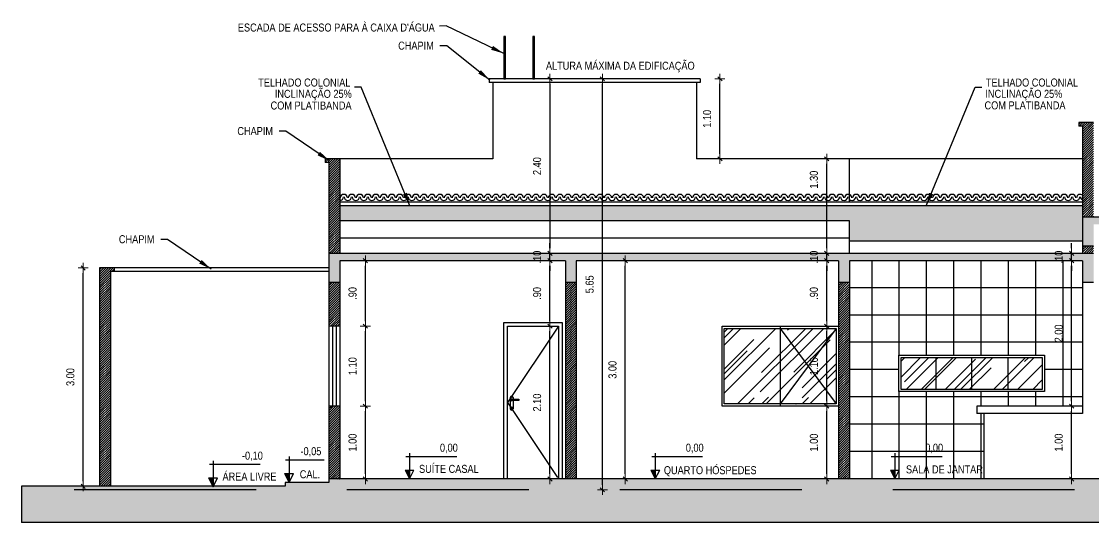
# Model space of a CAD drawing. Header units: millimetres. Extents: x -178 to 521, y -135 to 750.
# Drawn here: x 8.23 to 22.96, y 726.14 to 733.03 of the extents above; entities that cross this region are included whole.
import ezdxf
from ezdxf.enums import TextEntityAlignment as Align

# ---------------------------------------------------------------- set-up
doc = ezdxf.new("R2010")
doc.units = ezdxf.units.MM
doc.header["$LTSCALE"] = 20
doc.header["$MEASUREMENT"] = 0
doc.header["$PDSIZE"] = -5
doc.linetypes.add('CONTINU', pattern=[0])
doc.linetypes.add('HIDDEN2', pattern=[0.1875, 0.125, -0.0625])
doc.layers.get('0').update_dxf_attribs({"linetype": 'CONTINUOUS'})
doc.layers.get('Defpoints').update_dxf_attribs({"linetype": 'CONTINUOUS'})
for name, color, linetype in [('COTA', 7, 'CONTINUOUS'), ('COTAS', 7, 'CONTINUOUS'), ('E-hatch', 8, 'CONTINUOUS'), ('E-txt-g', 3, 'CONTINUOUS'), ('ESQUADRIA', 3, 'CONTINUOUS')]:
    doc.layers.add(name, color=color, linetype=linetype)
for name, color, linetype, lineweight in [('E-Cta-W', 7, 'CONTINUOUS', 20), ('E-Pen-C', 4, 'CONTINUOUS', 15), ('E-Pen-G', 3, 'CONTINUOUS', 30), ('E-Txt-W', 7, 'CONTINUOUS', 20)]:
    doc.layers.add(name, color=color, linetype=linetype, lineweight=lineweight)
doc.styles.add('F2', font='ARIALN.TTF')
doc.styles.add('REG60', font='romans.shx', dxfattribs={"width": 0.8, "height": 0.15})
doc.styles.add('REG80', font='romans.shx', dxfattribs={"width": 0.8, "height": 0.2})
doc.dimstyles.new('DIMENSION-1', dxfattribs={"dimtxt": 0.11, "dimasz": 0.07, "dimexe": 1, "dimexo": 0, "dimgap": 0.12, "dimtad": 1, "dimzin": 7, "dimdsep": 46, "dimtxsty": 'F2', "dimblk1": 'TRACO', "dimblk2": 'TRACO', "dimsah": 1, "dimcen": 1, "dimse1": 1, "dimse2": 1, "dimclrd": 256, "dimclre": 256, "dimclrt": 6, "dimadec": 0, "dimazin": 0, "dimtfac": 1, "dimtix": 1, "dimtmove": 2, "dimatfit": 3, "dimldrblk": 'TRACO', "dimfxl": 1, "dimtolj": 1, "dimtzin": 0, "dimarcsym": 0})
doc.dimstyles.get("Standard").update_dxf_attribs({"dimtxt": 0.18, "dimasz": 0.18, "dimexe": 0.18, "dimexo": 0.0625, "dimgap": 0.09, "dimtad": 0, "dimtih": 1, "dimtoh": 1, "dimdec": 4, "dimzin": 0, "dimdsep": 46, "dimtxsty": 'Standard', "dimcen": 0.09, "dimadec": 0, "dimazin": 0, "dimtfac": 1, "dimtdec": 4, "dimtofl": 0, "dimtmove": 0, "dimatfit": 3, "dimfxl": 1, "dimtolj": 1, "dimtzin": 0, "dimarcsym": 0})
pattern_1 = [(45, (80.6698, 0), (0.29698485, 0.7919596), [5.25, -0.7, 1.75, -0.35]), (45, (80.8752, 0.4529), (-0.57664558, 0.08167083), [1.05, -0.1155, 2.1, -0.2625]), (45, (80.58319, 0.3341), (1.1211178, 1.45275088), [2.8, -0.49, 1.4, -0.35])]

# ---------------------------------------------------------------- blocks, each defined once
blk = doc.blocks.new('TXT-AMB75')
at = {"layer": 'E-txt-g', "style": 'REG80', "width": 0.8, "flags": 8}
blk.add_attdef('TXT', text='', height=0.2, dxfattribs=at).set_placement((0.005, 0.296), align=Align.CENTER)
at = {"layer": 'E-Txt-W', "style": 'REG60', "width": 0.8, "flags": 8}
blk.add_attdef('TXT', text='', height=0.15, dxfattribs=at).set_placement((0.005, 0.027), align=Align.CENTER)
blk = doc.blocks.new('TRACO')
at = {"layer": 'E-Pen-C'}
for p, q in [((-1, 0), (1, 0)), ((0, 1), (0, -1))]:
    blk.add_line(p, q, dxfattribs=at)
at = {"layer": 'E-Pen-G'}
blk.add_line((-0.42, -0.42), (0.42, 0.42), dxfattribs=at)
blk = doc.blocks.new('*D609')
at = {"linetype": 'Continuous', "lineweight": -2}
blk.add_line((16.215, 726.663), (16.215, 732.173), dxfattribs=at)
at = {"layer": 'Defpoints', "color": 0, "linetype": 'Continuous'}
for p in [(16.215, 732.243), (17.559, 732.243), (34.304, 726.593)]:
    blk.add_point(p, dxfattribs=at)
at = {"linetype": 'Continuous', "lineweight": -2, "xscale": 0.07, "yscale": 0.07, "zscale": 0.07}
for p, rotation in [((16.215, 732.243), 90), ((16.215, 726.593), 270)]:
    blk.add_blockref('TRACO', p, dxfattribs=dict(at, rotation=rotation))
at = {"color": 6, "linetype": 'Continuous', "insert": (16.039, 729.418), "char_height": 0.11, "attachment_point": 5, "rotation": 90, "style": 'F2'}
blk.add_mtext('\\A1;5.65', dxfattribs=at)
blk = doc.blocks.new('*D610')
at = {"linetype": 'Continuous', "lineweight": -2}
blk.add_line((16.529, 726.813), (16.529, 729.673), dxfattribs=at)
at = {"layer": 'Defpoints', "color": 0, "linetype": 'Continuous'}
for p in [(15.855, 729.743), (16.529, 729.743), (15.855, 726.743)]:
    blk.add_point(p, dxfattribs=at)
at = {"linetype": 'Continuous', "lineweight": -2, "xscale": 0.07, "yscale": 0.07, "zscale": 0.07}
for p, rotation in [((16.529, 729.743), 90), ((16.529, 726.743), 270)]:
    blk.add_blockref('TRACO', p, dxfattribs=dict(at, rotation=rotation))
at = {"color": 6, "linetype": 'Continuous', "insert": (16.353, 728.243), "char_height": 0.11, "attachment_point": 5, "rotation": 90, "style": 'F2'}
blk.add_mtext('\\A1;3.00', dxfattribs=at)
blk = doc.blocks.new('*D611')
at = {"linetype": 'Continuous', "lineweight": -2}
blk.add_line((15.493, 726.813), (15.493, 728.773), dxfattribs=at)
at = {"layer": 'Defpoints', "color": 0, "linetype": 'Continuous'}
for p in [(15.493, 728.843), (15.609, 728.843), (15.609, 726.743)]:
    blk.add_point(p, dxfattribs=at)
at = {"linetype": 'Continuous', "lineweight": -2, "xscale": 0.07, "yscale": 0.07, "zscale": 0.07}
for p, rotation in [((15.493, 728.843), 90), ((15.493, 726.743), 270)]:
    blk.add_blockref('TRACO', p, dxfattribs=dict(at, rotation=rotation))
at = {"color": 6, "linetype": 'Continuous', "insert": (15.317, 727.793), "char_height": 0.11, "attachment_point": 5, "rotation": 90, "style": 'F2'}
blk.add_mtext('\\A1;2.10', dxfattribs=at)
blk = doc.blocks.new('*D612')
at = {"linetype": 'Continuous', "lineweight": -2}
blk.add_line((15.493, 728.913), (15.493, 729.673), dxfattribs=at)
at = {"layer": 'Defpoints', "color": 0, "linetype": 'Continuous'}
for p in [(15.493, 729.743), (15.705, 729.743), (15.609, 728.843)]:
    blk.add_point(p, dxfattribs=at)
at = {"linetype": 'Continuous', "lineweight": -2, "xscale": 0.07, "yscale": 0.07, "zscale": 0.07}
for p, rotation in [((15.493, 729.743), 90), ((15.493, 728.843), 270)]:
    blk.add_blockref('TRACO', p, dxfattribs=dict(at, rotation=rotation))
at = {"color": 6, "linetype": 'Continuous', "insert": (15.317, 729.293), "char_height": 0.11, "attachment_point": 5, "rotation": 90, "style": 'F2'}
blk.add_mtext('\\A1;.90', dxfattribs=at)
blk = doc.blocks.new('*D613')
at = {"linetype": 'Continuous', "lineweight": -2}
for p, q in [((15.493, 729.913), (15.493, 729.983)), ((15.493, 729.743), (15.493, 729.843)), ((15.493, 729.673), (15.493, 729.603))]:
    blk.add_line(p, q, dxfattribs=at)
at = {"layer": 'Defpoints', "color": 0, "linetype": 'Continuous'}
for p in [(15.493, 729.843), (15.705, 729.843), (15.705, 729.743)]:
    blk.add_point(p, dxfattribs=at)
at = {"linetype": 'Continuous', "lineweight": -2, "xscale": 0.07, "yscale": 0.07, "zscale": 0.07}
for p, rotation in [((15.493, 729.843), 270), ((15.493, 729.743), 90)]:
    blk.add_blockref('TRACO', p, dxfattribs=dict(at, rotation=rotation))
at = {"color": 6, "linetype": 'Continuous', "insert": (15.317, 729.793), "char_height": 0.11, "attachment_point": 5, "rotation": 90, "style": 'F2'}
blk.add_mtext('\\A1;.10', dxfattribs=at)
blk = doc.blocks.new('*D614')
at = {"linetype": 'Continuous', "lineweight": -2}
blk.add_line((12.957, 726.813), (12.957, 727.673), dxfattribs=at)
at = {"layer": 'Defpoints', "color": 0, "linetype": 'Continuous'}
for p in [(12.605, 727.743), (12.957, 727.743), (12.605, 726.743)]:
    blk.add_point(p, dxfattribs=at)
at = {"linetype": 'Continuous', "lineweight": -2, "xscale": 0.07, "yscale": 0.07, "zscale": 0.07}
for p, rotation in [((12.957, 727.743), 90), ((12.957, 726.743), 270)]:
    blk.add_blockref('TRACO', p, dxfattribs=dict(at, rotation=rotation))
at = {"color": 6, "linetype": 'Continuous', "insert": (12.781, 727.243), "char_height": 0.11, "attachment_point": 5, "rotation": 90, "style": 'F2'}
blk.add_mtext('\\A1;1.00', dxfattribs=at)
blk = doc.blocks.new('*D615')
at = {"linetype": 'Continuous', "lineweight": -2}
blk.add_line((12.957, 727.813), (12.957, 728.773), dxfattribs=at)
at = {"layer": 'Defpoints', "color": 0, "linetype": 'Continuous'}
for p in [(12.605, 728.843), (12.957, 728.843), (12.605, 727.743)]:
    blk.add_point(p, dxfattribs=at)
at = {"linetype": 'Continuous', "lineweight": -2, "xscale": 0.07, "yscale": 0.07, "zscale": 0.07}
for p, rotation in [((12.957, 728.843), 90), ((12.957, 727.743), 270)]:
    blk.add_blockref('TRACO', p, dxfattribs=dict(at, rotation=rotation))
at = {"color": 6, "linetype": 'Continuous', "insert": (12.781, 728.293), "char_height": 0.11, "attachment_point": 5, "rotation": 90, "style": 'F2'}
blk.add_mtext('\\A1;1.10', dxfattribs=at)
blk = doc.blocks.new('*D616')
at = {"linetype": 'Continuous', "lineweight": -2}
blk.add_line((12.957, 728.913), (12.957, 729.673), dxfattribs=at)
at = {"layer": 'Defpoints', "color": 0, "linetype": 'Continuous'}
for p in [(12.605, 729.743), (12.957, 729.743), (12.605, 728.843)]:
    blk.add_point(p, dxfattribs=at)
at = {"linetype": 'Continuous', "lineweight": -2, "xscale": 0.07, "yscale": 0.07, "zscale": 0.07}
for p, rotation in [((12.957, 729.743), 90), ((12.957, 728.843), 270)]:
    blk.add_blockref('TRACO', p, dxfattribs=dict(at, rotation=rotation))
at = {"color": 6, "linetype": 'Continuous', "insert": (12.781, 729.293), "char_height": 0.11, "attachment_point": 5, "rotation": 90, "style": 'F2'}
blk.add_mtext('\\A1;.90', dxfattribs=at)
blk = doc.blocks.new('*D617')
at = {"linetype": 'Continuous', "lineweight": -2}
blk.add_line((9.078, 726.713), (9.078, 729.573), dxfattribs=at)
at = {"layer": 'Defpoints', "color": 0, "linetype": 'Continuous'}
for p in [(9.078, 729.643), (9.304, 729.643), (9.304, 726.643)]:
    blk.add_point(p, dxfattribs=at)
at = {"linetype": 'Continuous', "lineweight": -2, "xscale": 0.07, "yscale": 0.07, "zscale": 0.07}
for p, rotation in [((9.078, 729.643), 90), ((9.078, 726.643), 270)]:
    blk.add_blockref('TRACO', p, dxfattribs=dict(at, rotation=rotation))
at = {"color": 6, "linetype": 'Continuous', "insert": (8.902, 728.143), "char_height": 0.11, "attachment_point": 5, "rotation": 90, "style": 'F2'}
blk.add_mtext('\\A1;3.00', dxfattribs=at)
blk = doc.blocks.new('*D618')
at = {"linetype": 'Continuous', "lineweight": -2}
blk.add_line((17.829, 731.213), (17.829, 732.173), dxfattribs=at)
at = {"layer": 'Defpoints', "color": 0, "linetype": 'Continuous'}
for p in [(17.509, 732.243), (17.829, 732.243), (17.509, 731.143)]:
    blk.add_point(p, dxfattribs=at)
at = {"linetype": 'Continuous', "lineweight": -2, "xscale": 0.07, "yscale": 0.07, "zscale": 0.07}
for p, rotation in [((17.829, 732.243), 90), ((17.829, 731.143), 270)]:
    blk.add_blockref('TRACO', p, dxfattribs=dict(at, rotation=rotation))
at = {"color": 6, "linetype": 'Continuous', "insert": (17.653, 731.693), "char_height": 0.11, "attachment_point": 5, "rotation": 90, "style": 'F2'}
blk.add_mtext('\\A1;1.10', dxfattribs=at)
blk = doc.blocks.new('*D619')
at = {"linetype": 'Continuous', "lineweight": -2}
blk.add_line((19.297, 726.813), (19.297, 727.673), dxfattribs=at)
at = {"layer": 'Defpoints', "color": 0, "linetype": 'Continuous'}
for p in [(19.297, 727.743), (19.458, 727.743), (19.458, 726.743)]:
    blk.add_point(p, dxfattribs=at)
at = {"linetype": 'Continuous', "lineweight": -2, "xscale": 0.07, "yscale": 0.07, "zscale": 0.07}
for p, rotation in [((19.297, 727.743), 90), ((19.297, 726.743), 270)]:
    blk.add_blockref('TRACO', p, dxfattribs=dict(at, rotation=rotation))
at = {"color": 6, "linetype": 'Continuous', "insert": (19.121, 727.243), "char_height": 0.11, "attachment_point": 5, "rotation": 90, "style": 'F2'}
blk.add_mtext('\\A1;1.00', dxfattribs=at)
blk = doc.blocks.new('*D620')
at = {"linetype": 'Continuous', "lineweight": -2}
blk.add_line((19.297, 727.813), (19.297, 728.773), dxfattribs=at)
at = {"layer": 'Defpoints', "color": 0, "linetype": 'Continuous'}
for p in [(19.297, 728.843), (19.513, 728.843), (19.458, 727.743)]:
    blk.add_point(p, dxfattribs=at)
at = {"linetype": 'Continuous', "lineweight": -2, "xscale": 0.07, "yscale": 0.07, "zscale": 0.07}
for p, rotation in [((19.297, 728.843), 90), ((19.297, 727.743), 270)]:
    blk.add_blockref('TRACO', p, dxfattribs=dict(at, rotation=rotation))
at = {"color": 6, "linetype": 'Continuous', "insert": (19.121, 728.293), "char_height": 0.11, "attachment_point": 5, "rotation": 90, "style": 'F2'}
blk.add_mtext('\\A1;1.10', dxfattribs=at)
blk = doc.blocks.new('*D621')
at = {"linetype": 'Continuous', "lineweight": -2}
blk.add_line((19.297, 728.913), (19.297, 729.673), dxfattribs=at)
at = {"layer": 'Defpoints', "color": 0, "linetype": 'Continuous'}
for p in [(19.297, 729.743), (19.458, 729.743), (19.513, 728.843)]:
    blk.add_point(p, dxfattribs=at)
at = {"linetype": 'Continuous', "lineweight": -2, "xscale": 0.07, "yscale": 0.07, "zscale": 0.07}
for p, rotation in [((19.297, 729.743), 90), ((19.297, 728.843), 270)]:
    blk.add_blockref('TRACO', p, dxfattribs=dict(at, rotation=rotation))
at = {"color": 6, "linetype": 'Continuous', "insert": (19.121, 729.293), "char_height": 0.11, "attachment_point": 5, "rotation": 90, "style": 'F2'}
blk.add_mtext('\\A1;.90', dxfattribs=at)
blk = doc.blocks.new('*D622')
at = {"linetype": 'Continuous', "lineweight": -2}
for p, q in [((19.297, 729.913), (19.297, 729.983)), ((19.297, 729.743), (19.297, 729.843)), ((19.297, 729.673), (19.297, 729.603))]:
    blk.add_line(p, q, dxfattribs=at)
at = {"layer": 'Defpoints', "color": 0, "linetype": 'Continuous'}
for p in [(19.297, 729.843), (19.458, 729.843), (19.458, 729.743)]:
    blk.add_point(p, dxfattribs=at)
at = {"linetype": 'Continuous', "lineweight": -2, "xscale": 0.07, "yscale": 0.07, "zscale": 0.07}
for p, rotation in [((19.297, 729.843), 270), ((19.297, 729.743), 90)]:
    blk.add_blockref('TRACO', p, dxfattribs=dict(at, rotation=rotation))
at = {"color": 6, "linetype": 'Continuous', "insert": (19.121, 729.793), "char_height": 0.11, "attachment_point": 5, "rotation": 90, "style": 'F2'}
blk.add_mtext('\\A1;.10', dxfattribs=at)
blk = doc.blocks.new('*D623')
at = {"linetype": 'Continuous', "lineweight": -2}
blk.add_line((19.297, 729.913), (19.297, 731.073), dxfattribs=at)
at = {"layer": 'Defpoints', "color": 0, "linetype": 'Continuous'}
for p in [(19.297, 731.143), (19.608, 731.143), (19.458, 729.843)]:
    blk.add_point(p, dxfattribs=at)
at = {"linetype": 'Continuous', "lineweight": -2, "xscale": 0.07, "yscale": 0.07, "zscale": 0.07}
for p, rotation in [((19.297, 731.143), 90), ((19.297, 729.843), 270)]:
    blk.add_blockref('TRACO', p, dxfattribs=dict(at, rotation=rotation))
at = {"color": 6, "linetype": 'Continuous', "insert": (19.121, 730.857), "char_height": 0.11, "attachment_point": 5, "rotation": 90, "style": 'F2'}
blk.add_mtext('\\A1;1.30', dxfattribs=at)
blk = doc.blocks.new('*D624')
at = {"linetype": 'Continuous', "lineweight": -2}
blk.add_line((22.662, 726.813), (22.662, 727.673), dxfattribs=at)
at = {"layer": 'Defpoints', "color": 0, "linetype": 'Continuous'}
for p in [(22.662, 727.743), (22.715, 727.743), (22.715, 726.743)]:
    blk.add_point(p, dxfattribs=at)
at = {"linetype": 'Continuous', "lineweight": -2, "xscale": 0.07, "yscale": 0.07, "zscale": 0.07}
for p, rotation in [((22.662, 727.743), 90), ((22.662, 726.743), 270)]:
    blk.add_blockref('TRACO', p, dxfattribs=dict(at, rotation=rotation))
at = {"color": 6, "linetype": 'Continuous', "insert": (22.486, 727.243), "char_height": 0.11, "attachment_point": 5, "rotation": 90, "style": 'F2'}
blk.add_mtext('\\A1;1.00', dxfattribs=at)
blk = doc.blocks.new('*D625')
at = {"linetype": 'Continuous', "lineweight": -2}
blk.add_line((22.662, 727.813), (22.662, 729.673), dxfattribs=at)
at = {"layer": 'Defpoints', "color": 0, "linetype": 'Continuous'}
for p in [(22.662, 729.743), (22.814, 729.743), (22.715, 727.743)]:
    blk.add_point(p, dxfattribs=at)
at = {"linetype": 'Continuous', "lineweight": -2, "xscale": 0.07, "yscale": 0.07, "zscale": 0.07}
for p, rotation in [((22.662, 729.743), 90), ((22.662, 727.743), 270)]:
    blk.add_blockref('TRACO', p, dxfattribs=dict(at, rotation=rotation))
at = {"color": 6, "linetype": 'Continuous', "insert": (22.486, 728.743), "char_height": 0.11, "attachment_point": 5, "rotation": 90, "style": 'F2'}
blk.add_mtext('\\A1;2.00', dxfattribs=at)
blk = doc.blocks.new('*D626')
at = {"linetype": 'Continuous', "lineweight": -2}
for p, q in [((22.662, 729.913), (22.662, 729.983)), ((22.662, 729.743), (22.662, 729.843)), ((22.662, 729.673), (22.662, 729.603))]:
    blk.add_line(p, q, dxfattribs=at)
at = {"layer": 'Defpoints', "color": 0, "linetype": 'Continuous'}
for p in [(22.662, 729.843), (22.814, 729.843), (22.814, 729.743)]:
    blk.add_point(p, dxfattribs=at)
at = {"linetype": 'Continuous', "lineweight": -2, "xscale": 0.07, "yscale": 0.07, "zscale": 0.07}
for p, rotation in [((22.662, 729.843), 270), ((22.662, 729.743), 90)]:
    blk.add_blockref('TRACO', p, dxfattribs=dict(at, rotation=rotation))
at = {"color": 6, "linetype": 'Continuous', "insert": (22.486, 729.793), "char_height": 0.11, "attachment_point": 5, "rotation": 90, "style": 'F2'}
blk.add_mtext('\\A1;.10', dxfattribs=at)
blk = doc.blocks.new('*D627')
at = {"linetype": 'Continuous', "lineweight": -2}
blk.add_line((23.277, 726.813), (23.277, 729.673), dxfattribs=at)
at = {"layer": 'Defpoints', "color": 0, "linetype": 'Continuous'}
for p in [(22.814, 729.743), (23.277, 729.743), (22.964, 726.743)]:
    blk.add_point(p, dxfattribs=at)
at = {"linetype": 'Continuous', "lineweight": -2, "xscale": 0.07, "yscale": 0.07, "zscale": 0.07}
for p, rotation in [((23.277, 729.743), 90), ((23.277, 726.743), 270)]:
    blk.add_blockref('TRACO', p, dxfattribs=dict(at, rotation=rotation))
at = {"color": 6, "linetype": 'Continuous', "insert": (23.101, 728.243), "char_height": 0.11, "attachment_point": 5, "rotation": 90, "style": 'F2'}
blk.add_mtext('\\A1;3.00', dxfattribs=at)
blk = doc.blocks.new('*D628')
at = {"linetype": 'Continuous', "lineweight": -2}
for p, q in [((23.277, 729.913), (23.277, 729.983)), ((23.277, 729.743), (23.277, 729.843)), ((23.277, 729.673), (23.277, 729.603))]:
    blk.add_line(p, q, dxfattribs=at)
at = {"layer": 'Defpoints', "color": 0, "linetype": 'Continuous'}
for p in [(22.964, 729.843), (23.277, 729.843), (22.814, 729.743)]:
    blk.add_point(p, dxfattribs=at)
at = {"linetype": 'Continuous', "lineweight": -2, "xscale": 0.07, "yscale": 0.07, "zscale": 0.07}
for p, rotation in [((23.277, 729.843), 270), ((23.277, 729.743), 90)]:
    blk.add_blockref('TRACO', p, dxfattribs=dict(at, rotation=rotation))
at = {"color": 6, "linetype": 'Continuous', "insert": (23.101, 729.793), "char_height": 0.11, "attachment_point": 5, "rotation": 90, "style": 'F2'}
blk.add_mtext('\\A1;.10', dxfattribs=at)
blk = doc.blocks.new('*D640')
at = {"linetype": 'Continuous', "lineweight": -2}
blk.add_line((15.493, 732.173), (15.493, 729.913), dxfattribs=at)
at = {"layer": 'Defpoints', "color": 0, "linetype": 'Continuous'}
for p in [(15.118, 732.243), (15.118, 729.843), (15.493, 729.843)]:
    blk.add_point(p, dxfattribs=at)
at = {"linetype": 'Continuous', "lineweight": -2, "xscale": 0.07, "yscale": 0.07, "zscale": 0.07}
for p, rotation in [((15.493, 732.243), 90), ((15.493, 729.843), 270)]:
    blk.add_blockref('TRACO', p, dxfattribs=dict(at, rotation=rotation))
at = {"color": 6, "linetype": 'Continuous', "insert": (15.317, 731.043), "char_height": 0.11, "attachment_point": 5, "rotation": 90, "style": 'F2'}
blk.add_mtext('\\A1;2.40', dxfattribs=at)

msp = doc.modelspace()

# ---------------------------------------------------------------- hatches: boundary and pattern name
at = {"linetype": 'Continuous'}
h = msp.add_hatch(dxfattribs=at)
h.set_pattern_fill('TROOF1', color=8, scale=0.15, style=0, pattern_type=2)
h.set_pattern_definition([(0, (80.6698, 40.52191), (0.15, 0.15), [0.048, -0.102]), (125.2176, (80.813806, 40.536909), (1.05000017453, -1.49999987498), [0.03121305, -3.0900849]), (160.71, (80.795806, 40.562409), (2.550000777635, -0.8999979741), [0.0317844, -3.1466586]), (199.29, (80.765806, 40.572909), (-2.550000777635, -0.8999979741), [0.0317844, -3.1466586]), (234.7824, (80.735806, 40.562409), (-1.05000017453, -1.49999987498), [0.03121305, -3.0900849]), (270, (80.7178, 40.53691), (0.15, -0.15), [0.015, -0.135]), (90, (80.8138, 40.52191), (-0.15, 0.15), [0.015, -0.135]), (0, (80.6698, 40.52791), (0.15, 0.15), [0.042, -0.108]), (126.3844, (80.819806, 40.539909), (1.650001937525, -2.24999858293), [0.0354012, -3.50472585]), (162.3499, (80.798806, 40.568409), (-2.850000422915, 0.899998778574), [0.0346302, -3.42838875]), (197.6501, (80.765806, 40.578909), (2.850000422915, 0.899998778574), [0.0346302, -3.42838875]), (233.6156, (80.732806, 40.568409), (-1.650001937525, -2.24999858293), [0.0354012, -3.50472585]), (270, (80.7118, 40.53991), (0.15, -0.15), [0.012, -0.138]), (90, (80.8198, 40.52791), (-0.15, 0.15), [0.012, -0.138]), (0, (80.8138, 40.52791), (0.15, 0.15), [0.006, -0.144]), (87.3974, (80.711806, 40.539909), (-0.1500021288, -3.14999989794), [0.13213635, -3.17127105]), (92.6026, (80.819806, 40.539909), (-0.1500021288, 3.14999989794), [0.13213635, -3.17127105]), (0, (80.8138, 40.52191), (0.15, 0.15), [0.006, -0.144])])
h.paths.add_polyline_path([(12.605, 730.499), (12.605, 730.289), (19.608, 730.289), (19.608, 730.012), (22.814, 730.012), (22.814, 730.499)])
h = msp.add_hatch()
h.set_pattern_fill('ANSI37,_O', color=8, scale=3, angle=45)
h.set_pattern_definition([(90, (80.6698, 0), (-0.375, 6e-17), []), (180, (80.6698, 0), (-6e-17, -0.375), [])])
h.paths.add_polyline_path([(19.608, 729.743), (19.608, 726.743), (20.233, 726.743), (20.172, 726.865), (20.294, 726.865), (20.233, 726.743), (21.458, 726.743), (21.458, 727.643), (21.358, 727.643), (21.358, 727.743), (22.814, 727.743), (22.814, 729.443), (22.814, 729.743)])
h.paths.add_polyline_path([(22.289, 728.443), (22.289, 727.943), (20.289, 727.943), (20.289, 728.443)], flags=16)
h.paths.add_polyline_path([(22.259, 728.413), (22.259, 727.973), (20.319, 727.973), (20.319, 728.413)], flags=0)
at = {"layer": 'COTA', "linetype": 'Continuous'}
h = msp.add_hatch(dxfattribs=at)
h.set_pattern_fill('AR-RROOF', color=8, scale=0.35, angle=45, style=0)
h.set_pattern_definition(pattern_1)
h.paths.add_polyline_path([(18.658, 728.813), (17.888, 728.813), (17.888, 727.773), (18.658, 727.773)])
h.paths.add_polyline_path([(18.658, 727.773), (19.428, 727.773), (19.428, 728.813), (18.658, 728.813)])
h = msp.add_hatch(dxfattribs=at)
h.set_pattern_fill('AR-RROOF', color=8, scale=0.35, angle=45, style=0)
h.set_pattern_definition(pattern_1)
h.paths.add_polyline_path([(20.319, 728.413), (22.259, 728.413), (22.259, 727.973), (20.319, 727.973)])
at = {"layer": 'COTAS', "linetype": 'CONTINU'}
h = msp.add_hatch(dxfattribs=at)
h.set_pattern_fill('ANSI38', color=8, scale=0.25, style=0)
h.set_pattern_definition([(45, (80.669806, 0), (-0.0220970869, 0.0220970869), []), (135, (80.669806, 0), (-0.0662912607, 0.0220970869), [0.078125, -0.046875])])
h.paths.add_polyline_path([(12.455, 726.743), (12.455, 726.693), (11.855, 726.693), (11.855, 726.643), (10.867, 726.643), (10.863, 726.635), (10.858, 726.643), (8.23, 726.643), (8.23, 726.143), (37.868, 726.143), (37.868, 726.495, 0.012456), (36.804, 726.443), (36.804, 726.593), (33.954, 726.593), (33.954, 726.643), (31.068, 726.643), (31.064, 726.635), (31.06, 726.643), (30.564, 726.643), (30.564, 726.693), (29.964, 726.693), (29.964, 726.743)])
at = {"layer": 'E-hatch'}
h = msp.add_hatch(dxfattribs=at)
h.set_pattern_fill('ANSI31', color=256, scale=0.18, style=0)
h.set_pattern_definition([(45, (80.669806, 40.52191), (-0.0159099026, 0.0159099026), [])])
h.paths.add_polyline_path([(12.455, 728.843), (12.605, 728.843), (12.605, 729.443), (12.455, 729.443)])
h.paths.add_polyline_path([(9.304, 726.643), (9.454, 726.643), (9.454, 729.593), (9.504, 729.593), (9.504, 729.643), (9.304, 729.643)])
h.paths.add_polyline_path([(12.605, 727.743), (12.455, 727.743), (12.455, 726.743), (12.605, 726.743)])
h.paths.add_polyline_path([(15.855, 729.443), (15.705, 729.443), (15.705, 726.743), (15.855, 726.743)])
h.paths.add_polyline_path([(19.458, 726.743), (19.608, 726.743), (19.608, 729.443), (19.458, 729.443)])
h.paths.add_polyline_path([(22.964, 729.843), (22.964, 729.943), (22.814, 729.943), (22.814, 729.843)])
h.paths.add_polyline_path([(26.464, 729.943), (26.464, 729.843), (26.614, 729.843), (26.614, 729.943)])
h.paths.add_polyline_path([(26.464, 728.843), (26.614, 728.843), (26.614, 729.443), (26.464, 729.443)])
h.paths.add_polyline_path([(29.964, 729.443), (29.814, 729.443), (29.814, 726.743), (29.964, 726.743)])
h.paths.add_polyline_path([(30.014, 730.796), (30.014, 730.846), (29.814, 730.846), (29.814, 729.843), (29.964, 729.843), (29.964, 730.796)])
h.paths.add_polyline_path([(26.664, 731.593), (26.664, 731.643), (26.464, 731.643), (26.464, 730.343), (26.614, 730.343), (26.614, 731.593)])
h.paths.add_polyline_path([(22.764, 731.643), (22.764, 731.593), (22.814, 731.593), (22.814, 730.343), (22.964, 730.343), (22.964, 731.643)])
h.paths.add_polyline_path([(12.405, 731.143), (12.405, 731.093), (12.455, 731.093), (12.455, 729.843), (12.605, 729.843), (12.605, 731.143)])
h = msp.add_hatch(dxfattribs=at)
h.set_pattern_fill('ANSI38', color=256, scale=0.18, style=0)
h.set_pattern_definition([(45, (80.669806, 40.52191), (-0.0159099026, 0.0159099026), []), (135, (80.669806, 40.52191), (-0.0477297077, 0.0159099026), [0.05625, -0.03375])])
h.paths.add_polyline_path([(22.964, 730.243), (26.464, 730.243), (26.464, 729.943), (26.614, 729.943), (26.614, 730.343), (22.814, 730.343), (22.814, 729.943), (22.964, 729.943)])
h.paths.add_polyline_path([(22.964, 729.843), (12.455, 729.843), (12.455, 729.443), (12.605, 729.443), (12.605, 729.743), (15.705, 729.743), (15.705, 729.443), (15.855, 729.443), (15.855, 729.743), (19.458, 729.743), (19.458, 729.443), (19.608, 729.443), (19.608, 729.743), (22.814, 729.743), (22.814, 729.443), (22.964, 729.443)])
h.paths.add_polyline_path([(26.614, 729.743), (29.814, 729.743), (29.814, 729.443), (29.964, 729.443), (29.964, 729.843), (26.464, 729.843), (26.464, 729.443), (26.614, 729.443)])

# ---------------------------------------------------------------- linework, layer by layer
at = {"color": 6, "linetype": 'Continuous'}
for p, q in [((17.559, 732.243), (14.659, 732.243)), ((14.659, 732.243), (14.659, 732.193)), ((17.559, 732.193), (14.659, 732.193)), ((14.709, 732.193), (14.709, 731.143)), ((17.509, 732.193), (17.509, 731.143)), ((17.559, 732.243), (17.559, 732.193)), ((14.709, 731.143), (12.605, 731.143)), ((19.608, 731.143), (17.509, 731.143)), ((19.608, 730.548), (19.608, 731.143)), ((22.814, 730.548), (12.605, 730.548)), ((22.814, 730.499), (12.605, 730.499)), ((19.608, 730.289), (12.605, 730.289)), ((19.608, 729.843), (19.608, 730.289)), ((19.608, 730.052), (12.605, 730.052)), ((22.814, 729.443), (22.814, 727.643)), ((22.814, 727.743), (21.358, 727.743)), ((21.358, 727.743), (21.358, 727.643)), ((22.814, 727.643), (21.358, 727.643)), ((21.458, 727.643), (21.458, 726.743))]:
    msp.add_line(p, q, dxfattribs=at)
at = {"color": 5, "linetype": 'Continuous'}
for p, q in [((22.964, 731.643), (22.764, 731.643)), ((22.764, 731.643), (22.764, 731.593)), ((22.814, 731.593), (22.764, 731.593)), ((22.964, 731.643), (22.814, 731.643)), ((22.814, 731.593), (22.814, 729.843)), ((12.605, 731.143), (12.405, 731.143)), ((12.405, 731.143), (12.405, 731.093)), ((12.605, 731.143), (12.605, 729.843)), ((12.455, 731.093), (12.405, 731.093)), ((12.455, 731.093), (12.455, 728.843)), ((26.614, 730.343), (22.814, 730.343)), ((22.964, 729.843), (12.455, 729.843)), ((22.964, 729.943), (22.814, 729.943)), ((12.605, 729.743), (12.605, 728.843)), ((15.705, 729.743), (12.605, 729.743)), ((15.705, 729.743), (15.705, 726.743)), ((15.855, 729.743), (15.855, 726.743)), ((19.458, 729.743), (15.855, 729.743)), ((19.458, 729.743), (19.458, 726.743)), ((19.608, 729.743), (19.608, 726.743)), ((22.814, 729.743), (19.608, 729.743)), ((22.814, 729.743), (22.814, 729.443)), ((9.304, 729.643), (9.304, 726.643)), ((9.454, 729.643), (9.304, 729.643)), ((9.504, 729.643), (9.304, 729.643)), ((9.454, 729.593), (9.454, 726.643)), ((9.504, 729.593), (9.454, 729.593)), ((9.504, 729.643), (9.504, 729.593)), ((12.605, 729.443), (12.455, 729.443)), ((15.855, 729.443), (15.705, 729.443)), ((19.608, 729.443), (19.458, 729.443)), ((22.964, 729.443), (22.814, 729.443)), ((12.605, 728.843), (12.455, 728.843)), ((12.455, 727.743), (12.455, 726.743)), ((12.605, 727.743), (12.455, 727.743)), ((12.605, 727.743), (12.605, 726.743))]:
    msp.add_line(p, q, dxfattribs=at)
at = {"color": 7, "linetype": 'Continuous'}
for p, q in [((22.814, 731.143), (19.608, 731.143)), ((22.814, 730.012), (19.608, 730.012)), ((12.505, 728.843), (12.505, 727.743)), ((12.555, 728.843), (12.555, 727.743))]:
    msp.add_line(p, q, dxfattribs=at)
at = {"color": 8, "linetype": 'Continuous'}
for p, q in [((12.455, 729.643), (9.454, 729.643)), ((12.455, 729.593), (9.454, 729.593)), ((12.455, 728.843), (12.455, 727.743)), ((12.605, 728.843), (12.605, 727.743)), ((18.658, 728.843), (18.658, 727.743)), ((20.797, 728.413), (20.797, 727.973)), ((21.289, 728.413), (21.289, 727.973)), ((21.785, 728.413), (21.785, 727.973)), ((8.23, 726.643), (8.23, 726.143))]:
    msp.add_line(p, q, dxfattribs=at)
at = {"color": 8, "linetype": 'HIDDEN2'}
for p, q in [((19.428, 728.813), (18.658, 727.773)), ((18.658, 728.813), (19.428, 727.773)), ((33.954, 726.593), (8.23, 726.593))]:
    msp.add_line(p, q, dxfattribs=at)
at = {"color": 8}
for p, q in [((14.947, 727.862), (14.947, 727.705)), ((14.987, 727.862), (14.987, 727.839)), ((14.987, 727.819), (14.987, 727.705)), ((14.957, 727.722), (14.977, 727.722)), ((14.967, 727.712), (14.967, 727.732))]:
    msp.add_line(p, q, dxfattribs=at)
for p, q in [((11.908, 727.05), (11.908, 726.695)), ((13.514, 727.052), (14.213, 727.052)), ((13.563, 727.098), (13.563, 726.743)), ((16.892, 727.052), (17.591, 727.052)), ((16.941, 727.098), (16.941, 726.743)), ((20.184, 727.052), (20.883, 727.052)), ((20.233, 727.098), (20.233, 726.743)), ((10.813, 726.944), (11.512, 726.944)), ((10.863, 726.99), (10.863, 726.635)), ((11.859, 727.004), (12.39, 727.004)), ((13.502, 726.865), (13.563, 726.743)), ((13.502, 726.865), (13.624, 726.865)), ((13.563, 726.743), (13.624, 726.865)), ((16.88, 726.865), (16.941, 726.743)), ((16.88, 726.865), (17.002, 726.865)), ((16.941, 726.743), (17.002, 726.865)), ((20.172, 726.865), (20.233, 726.743)), ((20.172, 726.865), (20.294, 726.865)), ((20.233, 726.743), (20.294, 726.865)), ((10.802, 726.756), (10.863, 726.635)), ((10.802, 726.756), (10.923, 726.756)), ((10.863, 726.635), (10.923, 726.756)), ((11.847, 726.817), (11.908, 726.695)), ((11.847, 726.817), (11.969, 726.817)), ((11.908, 726.695), (11.969, 726.817))]:
    msp.add_line(p, q)
at = {"color": 1, "linetype": 'Continuous'}
for p, q in [((29.964, 726.743), (12.455, 726.743)), ((12.455, 726.743), (12.455, 726.693)), ((11.855, 726.643), (8.23, 726.643)), ((11.855, 726.693), (11.855, 726.643)), ((12.455, 726.693), (11.855, 726.693))]:
    msp.add_line(p, q, dxfattribs=at)
at = {"color": 8, "linetype": 'Continuous'}
for points in [[(14.859, 732.243), (14.881, 732.243), (14.881, 732.826), (14.859, 732.826)], [(15.26, 732.243), (15.282, 732.243), (15.282, 732.826), (15.26, 732.826)], [(14.909, 728.843), (15.609, 728.843), (15.609, 726.743), (14.909, 726.743)], [(17.858, 728.843), (19.458, 728.843), (19.458, 727.743), (17.858, 727.743)], [(17.888, 728.813), (19.428, 728.813), (19.428, 727.773), (17.888, 727.773)], [(20.289, 728.443), (22.289, 728.443), (22.289, 727.943), (20.289, 727.943)], [(20.319, 728.413), (22.259, 728.413), (22.259, 727.973), (20.319, 727.973)]]:
    msp.add_lwpolyline(points, close=True, dxfattribs=at)
msp.add_lwpolyline([(14.859, 726.743), (14.859, 728.893), (15.659, 728.893), (15.659, 726.743)], dxfattribs=at)
at = {"color": 8, "linetype": 'HIDDEN2', "flags": 128}
msp.add_lwpolyline([(15.609, 728.843), (14.909, 727.793), (15.609, 726.743)], dxfattribs=at)
at = {"color": 8}
msp.add_lwpolyline([(14.967, 727.839), (15.067, 727.839), (15.067, 727.819), (14.967, 727.819, -1)], format="xyb", close=True, dxfattribs=at)
msp.add_circle((14.967, 727.722), 0.01, dxfattribs=at)
for centre, radius, start, end in [((14.967, 727.859), 0.0201, 6.4232, 173.5768), ((14.967, 727.829), 0.012, 56.4427, 303.5573), ((14.967, 727.707), 0.0201, 186.4232, 353.5768)]:
    msp.add_arc(centre, radius, start, end, dxfattribs=at)
for points in [[(13.502, 726.865), (13.563, 726.865), (13.563, 726.743)], [(16.88, 726.865), (16.941, 726.865), (16.941, 726.743)], [(20.172, 726.865), (20.233, 726.865), (20.233, 726.743)], [(10.802, 726.756), (10.863, 726.756), (10.863, 726.635)], [(11.847, 726.817), (11.908, 726.817), (11.908, 726.695)]]:
    msp.add_solid(points)
at = {"layer": 'COTAS', "color": 8, "linetype": 'CONTINU'}
msp.add_line((37.863, 726.143), (8.23, 726.143), dxfattribs=at)
at = {"layer": 'ESQUADRIA', "color": 7}
for centre, start, end in [((12.605, 730.62), 270, 0), ((12.661, 730.605), 0, 180), ((12.715, 730.62), 180, 0), ((12.771, 730.605), 0, 180), ((12.825, 730.62), 180, 0), ((12.881, 730.605), 0, 180), ((12.935, 730.62), 180, 0), ((12.991, 730.605), 0, 180), ((13.045, 730.62), 180, 0), ((13.101, 730.605), 0, 180), ((13.155, 730.62), 180, 0), ((13.211, 730.605), 0, 180), ((13.265, 730.62), 180, 0), ((13.321, 730.605), 0, 180), ((13.375, 730.62), 180, 0), ((13.431, 730.605), 0, 180), ((13.485, 730.62), 180, 0), ((13.541, 730.605), 0, 180), ((13.595, 730.62), 180, 0), ((13.651, 730.605), 0, 180), ((13.705, 730.62), 180, 0), ((13.761, 730.605), 0, 180), ((13.815, 730.62), 180, 0), ((13.871, 730.605), 0, 180), ((13.925, 730.62), 180, 0), ((13.981, 730.605), 0, 180), ((14.035, 730.62), 180, 0), ((14.091, 730.605), 0, 180), ((14.145, 730.62), 180, 0), ((14.201, 730.605), 0, 180), ((14.255, 730.62), 180, 0), ((14.255, 730.62), 270, 0), ((14.311, 730.605), 0, 180), ((14.311, 730.605), 0, 180), ((14.365, 730.62), 180, 0), ((14.421, 730.605), 0, 180), ((14.475, 730.62), 180, 0), ((14.531, 730.605), 0, 180), ((14.585, 730.62), 180, 0), ((14.641, 730.605), 0, 180), ((14.695, 730.62), 180, 0), ((14.751, 730.605), 0, 180), ((14.805, 730.62), 180, 0), ((14.861, 730.605), 0, 180), ((14.915, 730.62), 180, 0), ((14.971, 730.605), 0, 180), ((15.025, 730.62), 180, 0), ((15.081, 730.605), 0, 180), ((15.135, 730.62), 180, 0), ((15.191, 730.605), 0, 180), ((15.245, 730.62), 180, 0), ((15.301, 730.605), 0, 180), ((15.355, 730.62), 180, 0), ((15.355, 730.62), 180, 0), ((15.411, 730.605), 0, 180), ((15.411, 730.605), 0, 180), ((15.465, 730.62), 180, 0), ((15.521, 730.605), 0, 180), ((15.575, 730.62), 180, 0), ((15.631, 730.605), 0, 180), ((15.685, 730.62), 180, 0), ((15.741, 730.605), 0, 180), ((15.795, 730.62), 180, 0), ((15.851, 730.605), 0, 180), ((15.905, 730.62), 180, 0), ((15.961, 730.605), 0, 180), ((16.015, 730.62), 180, 0), ((16.015, 730.62), 270, 0), ((16.071, 730.605), 0, 180), ((16.071, 730.605), 0, 180), ((16.125, 730.62), 180, 0), ((16.181, 730.605), 0, 180), ((16.235, 730.62), 180, 0), ((16.291, 730.605), 0, 180), ((16.345, 730.62), 180, 0), ((16.401, 730.605), 0, 180), ((16.455, 730.62), 180, 0), ((16.511, 730.605), 0, 180), ((16.565, 730.62), 180, 0), ((16.621, 730.605), 0, 180), ((16.675, 730.62), 180, 0), ((16.731, 730.605), 0, 180), ((16.785, 730.62), 180, 0), ((16.841, 730.605), 0, 180), ((16.895, 730.62), 180, 0), ((16.951, 730.605), 0, 180), ((17.005, 730.62), 180, 0), ((17.061, 730.605), 0, 180), ((17.115, 730.62), 180, 0), ((17.115, 730.62), 180, 0), ((17.171, 730.605), 0, 180), ((17.171, 730.605), 0, 180), ((17.225, 730.62), 180, 0), ((17.281, 730.605), 0, 180), ((17.335, 730.62), 180, 0), ((17.391, 730.605), 0, 180), ((17.445, 730.62), 180, 0), ((17.501, 730.605), 0, 180), ((17.555, 730.62), 180, 0), ((17.611, 730.605), 0, 180), ((17.665, 730.62), 180, 0), ((17.721, 730.605), 0, 180), ((17.775, 730.62), 180, 0), ((17.775, 730.62), 270, 0), ((17.831, 730.605), 0, 180), ((17.831, 730.605), 0, 180), ((17.885, 730.62), 180, 0), ((17.941, 730.605), 0, 180), ((17.995, 730.62), 180, 0), ((18.051, 730.605), 0, 180), ((18.105, 730.62), 180, 0), ((18.161, 730.605), 0, 180), ((18.215, 730.62), 180, 0), ((18.271, 730.605), 0, 180), ((18.325, 730.62), 180, 0), ((18.381, 730.605), 0, 180), ((18.435, 730.62), 180, 0), ((18.491, 730.605), 0, 180), ((18.545, 730.62), 180, 0), ((18.601, 730.605), 0, 180), ((18.655, 730.62), 180, 0), ((18.711, 730.605), 0, 180), ((18.765, 730.62), 180, 0), ((18.821, 730.605), 0, 180), ((18.875, 730.62), 180, 0), ((18.875, 730.62), 180, 0), ((18.931, 730.605), 0, 180), ((18.931, 730.605), 0, 180), ((18.985, 730.62), 180, 0), ((19.041, 730.605), 0, 180), ((19.095, 730.62), 180, 0), ((19.151, 730.605), 0, 180), ((19.205, 730.62), 180, 0), ((19.261, 730.605), 0, 180), ((19.315, 730.62), 180, 0), ((19.371, 730.605), 0, 180), ((19.425, 730.62), 180, 0), ((19.481, 730.605), 0, 180), ((19.535, 730.62), 180, 0), ((19.535, 730.62), 270, 0), ((19.591, 730.605), 0, 180), ((19.591, 730.605), 0, 180), ((19.645, 730.62), 180, 0), ((19.701, 730.605), 0, 180), ((19.755, 730.62), 180, 0), ((19.811, 730.605), 0, 180), ((19.865, 730.62), 180, 0), ((19.921, 730.605), 0, 180), ((19.975, 730.62), 180, 0), ((20.031, 730.605), 0, 180), ((20.085, 730.62), 180, 0), ((20.141, 730.605), 0, 180), ((20.195, 730.62), 180, 0), ((20.251, 730.605), 0, 180), ((20.305, 730.62), 180, 0), ((20.361, 730.605), 0, 180), ((20.415, 730.62), 180, 0), ((20.471, 730.605), 0, 180), ((20.525, 730.62), 180, 0), ((20.581, 730.605), 0, 180), ((20.635, 730.62), 180, 0), ((20.635, 730.62), 180, 0), ((20.691, 730.605), 0, 180), ((20.691, 730.605), 0, 180), ((20.745, 730.62), 180, 0), ((20.801, 730.605), 0, 180), ((20.855, 730.62), 180, 0), ((20.911, 730.605), 0, 180), ((20.965, 730.62), 180, 0), ((21.021, 730.605), 0, 180), ((21.075, 730.62), 180, 0), ((21.131, 730.605), 0, 180), ((21.185, 730.62), 180, 0), ((21.241, 730.605), 0, 180), ((21.295, 730.62), 180, 0), ((21.295, 730.62), 270, 0), ((21.351, 730.605), 0, 180), ((21.351, 730.605), 0, 180), ((21.405, 730.62), 180, 0), ((21.461, 730.605), 0, 180), ((21.515, 730.62), 180, 0), ((21.571, 730.605), 0, 180), ((21.625, 730.62), 180, 0), ((21.681, 730.605), 0, 180), ((21.735, 730.62), 180, 0), ((21.791, 730.605), 0, 180), ((21.845, 730.62), 180, 0), ((21.901, 730.605), 0, 180), ((21.955, 730.62), 180, 0), ((22.011, 730.605), 0, 180), ((22.065, 730.62), 180, 0), ((22.121, 730.605), 0, 180), ((22.175, 730.62), 180, 0), ((22.231, 730.605), 0, 180), ((22.285, 730.62), 180, 0), ((22.341, 730.605), 0, 180), ((22.395, 730.62), 180, 0), ((22.395, 730.62), 180, 0), ((22.451, 730.605), 0, 180), ((22.451, 730.605), 0, 180), ((22.505, 730.62), 180, 0), ((22.561, 730.605), 0, 180), ((22.615, 730.62), 180, 0), ((22.671, 730.605), 0, 180), ((22.725, 730.62), 180, 0), ((22.781, 730.605), 47.8665, 180), ((22.835, 730.62), 180, 245.0865)]:
    msp.add_arc(centre, 0.05, start, end, dxfattribs=at)

# ---------------------------------------------------------------- block references
ref = msp.add_blockref('TXT-AMB75', (12.204, 726.853), dxfattribs=dict(xscale=0.7290000000000001, yscale=0.7290000000000001, zscale=0.7290000000000001))
ref.add_attrib('TXT', '-0,05', dxfattribs={"layer": 'E-txt-g', "color": 2, "height": 0.11, "style": 'F2'}).set_placement((12.208, 727.069), align=Align.CENTER)
ref = msp.add_blockref('TXT-AMB75', (14.1, 726.901), dxfattribs=dict(xscale=0.7290000000000001, yscale=0.7290000000000001, zscale=0.7290000000000001))
ref.add_attrib('TXT', '0,00', dxfattribs={"layer": 'E-txt-g', "color": 2, "height": 0.11, "style": 'F2'}).set_placement((14.104, 727.117), align=Align.CENTER)
ref = msp.add_blockref('TXT-AMB75', (17.479, 726.901), dxfattribs=dict(xscale=0.7290000000000001, yscale=0.7290000000000001, zscale=0.7290000000000001))
ref.add_attrib('TXT', '0,00', dxfattribs={"layer": 'E-txt-g', "color": 2, "height": 0.11, "style": 'F2'}).set_placement((17.483, 727.117), align=Align.CENTER)
ref = msp.add_blockref('TXT-AMB75', (20.77, 726.901), dxfattribs=dict(xscale=0.7290000000000001, yscale=0.7290000000000001, zscale=0.7290000000000001))
ref.add_attrib('TXT', '0,00', dxfattribs={"layer": 'E-txt-g', "color": 2, "height": 0.11, "style": 'F2'}).set_placement((20.774, 727.117), align=Align.CENTER)
ref = msp.add_blockref('TXT-AMB75', (11.4, 726.792), dxfattribs=dict(xscale=0.7290000000000001, yscale=0.7290000000000001, zscale=0.7290000000000001))
ref.add_attrib('TXT', '-0,10', dxfattribs={"layer": 'E-txt-g', "color": 2, "height": 0.11, "style": 'F2'}).set_placement((11.404, 727.008), align=Align.CENTER)
ref = msp.add_blockref('TXT-AMB75', (12.191, 726.536), dxfattribs=dict(xscale=0.7290000000000001, yscale=0.7290000000000001, zscale=0.7290000000000001))
ref.add_attrib('TXT', 'CAL.', dxfattribs={"layer": 'E-txt-g', "color": 2, "height": 0.11, "style": 'F2'}).set_placement((12.195, 726.752), align=Align.CENTER)
ref = msp.add_blockref('TXT-AMB75', (14.1, 726.61), dxfattribs=dict(xscale=0.7290000000000001, yscale=0.7290000000000001, zscale=0.7290000000000001))
ref.add_attrib('TXT', 'SUÍTE CASAL', dxfattribs={"layer": 'E-txt-g', "color": 2, "height": 0.11, "style": 'F2'}).set_placement((14.104, 726.826), align=Align.CENTER)
ref = msp.add_blockref('TXT-AMB75', (17.692, 726.592), dxfattribs=dict(xscale=0.7290000000000001, yscale=0.7290000000000001, zscale=0.7290000000000001))
ref.add_attrib('TXT', 'QUARTO HÓSPEDES', dxfattribs={"layer": 'E-txt-g', "color": 2, "height": 0.11, "style": 'F2'}).set_placement((17.696, 726.808), align=Align.CENTER)
ref = msp.add_blockref('TXT-AMB75', (20.911, 726.603), dxfattribs=dict(xscale=0.7290000000000001, yscale=0.7290000000000001, zscale=0.7290000000000001))
ref.add_attrib('TXT', 'SALA DE JANTAR', dxfattribs={"layer": 'E-txt-g', "color": 2, "height": 0.11, "style": 'F2'}).set_placement((20.915, 726.819), align=Align.CENTER)
ref = msp.add_blockref('TXT-AMB75', (11.36, 726.504), dxfattribs=dict(xscale=0.7290000000000001, yscale=0.7290000000000001, zscale=0.7290000000000001))
ref.add_attrib('TXT', 'ÁREA LIVRE', dxfattribs={"layer": 'E-txt-g', "color": 2, "height": 0.11, "style": 'F2'}).set_placement((11.364, 726.72), align=Align.CENTER)

# ---------------------------------------------------------------- texts
at = {"color": 6, "style": 'F2'}
for s, p in [("ESCADA DE ACESSO PARA À CAIXA D'ÁGUA", (11.204, 732.893)), ('CHAPIM', (13.407, 732.644)), ('ALTURA MÁXIMA DA EDIFICAÇÃO', (15.438, 732.368)), ('TELHADO COLONIAL', (11.484, 732.137)), ('TELHADO COLONIAL', (21.485, 732.137)), ('INCLINAÇÃO 25%%%', (11.712, 731.982)), ('INCLINAÇÃO 25%%%', (21.478, 731.982)), ('COM PLATIBANDA', (11.654, 731.821)), ('COM PLATIBANDA', (21.466, 731.823)), ('CHAPIM', (11.197, 731.47)), ('CHAPIM', (9.569, 729.983))]:
    msp.add_text(s, height=0.11, dxfattribs=at).set_placement(p)

# ---------------------------------------------------------------- dimensions: what is measured, and where the dimension line sits
at = {"color": 8, "linetype": 'Continuous'}
for base, p1, p2, picture, middle in [((15.493, 729.843), (15.118, 732.243), (15.118, 729.843), '*D640', (15.317, 731.043)), ((16.215, 732.243), (34.304, 726.593), (17.559, 732.243), '*D609', (16.039, 729.418)), ((17.829, 732.243), (17.509, 731.143), (17.509, 732.243), '*D618', (17.653, 731.693)), ((15.493, 729.843), (15.705, 729.743), (15.705, 729.843), '*D613', (15.317, 729.793)), ((19.297, 729.843), (19.458, 729.743), (19.458, 729.843), '*D622', (19.121, 729.793)), ((22.662, 729.843), (22.814, 729.743), (22.814, 729.843), '*D626', (22.486, 729.793)), ((23.277, 729.843), (22.814, 729.743), (22.964, 729.843), '*D628', (23.101, 729.793)), ((12.957, 729.743), (12.605, 728.843), (12.605, 729.743), '*D616', (12.781, 729.293)), ((15.493, 729.743), (15.609, 728.843), (15.705, 729.743), '*D612', (15.317, 729.293)), ((16.529, 729.743), (15.855, 726.743), (15.855, 729.743), '*D610', (16.353, 728.243)), ((19.297, 729.743), (19.513, 728.843), (19.458, 729.743), '*D621', (19.121, 729.293)), ((22.662, 729.743), (22.715, 727.743), (22.814, 729.743), '*D625', (22.486, 728.743)), ((23.277, 729.743), (22.964, 726.743), (22.814, 729.743), '*D627', (23.101, 728.243)), ((9.078, 729.643), (9.304, 726.643), (9.304, 729.643), '*D617', (8.902, 728.143)), ((12.957, 728.843), (12.605, 727.743), (12.605, 728.843), '*D615', (12.781, 728.293)), ((15.493, 728.843), (15.609, 726.743), (15.609, 728.843), '*D611', (15.317, 727.793)), ((19.297, 728.843), (19.458, 727.743), (19.513, 728.843), '*D620', (19.121, 728.293)), ((12.957, 727.743), (12.605, 726.743), (12.605, 727.743), '*D614', (12.781, 727.243)), ((19.297, 727.743), (19.458, 726.743), (19.458, 727.743), '*D619', (19.121, 727.243)), ((22.662, 727.743), (22.715, 726.743), (22.715, 727.743), '*D624', (22.486, 727.243))]:
    dim = msp.add_linear_dim(base=base, p1=p1, p2=p2, angle=90, dimstyle='DIMENSION-1', override={"dimfxl": 0.15}, dxfattribs=at)
    dim.commit()
    dim.dimension.update_dxf_attribs({"geometry": picture, "text_midpoint": middle})
dim = msp.add_linear_dim(base=(19.297, 731.143), p1=(19.458, 729.843), p2=(19.608, 731.143), angle=90, dimstyle='DIMENSION-1', override={"dimfxl": 0.15}, dxfattribs=at)
dim.commit()
dim.dimension.update_dxf_attribs({"geometry": '*D623', "text_midpoint": (19.121, 730.857), "dimtype": 160})

# ---------------------------------------------------------------- leaders
at = {"layer": 'E-Cta-W', "color": 4}
for points in [[(14.86, 732.591), (14.069, 732.97), (13.976, 732.969)], [(14.667, 732.226), (14.075, 732.698), (13.982, 732.696)], [(13.569, 730.499), (12.899, 732.128), (12.806, 732.126)], [(20.665, 730.499), (21.335, 732.128), (21.428, 732.126)], [(12.465, 731.114), (11.865, 731.524), (11.772, 731.522)], [(10.838, 729.627), (10.237, 730.036), (10.144, 730.035)]]:
    msp.add_leader(points, dimstyle='Standard', dxfattribs=at)

doc.saveas('drawing.dxf')
